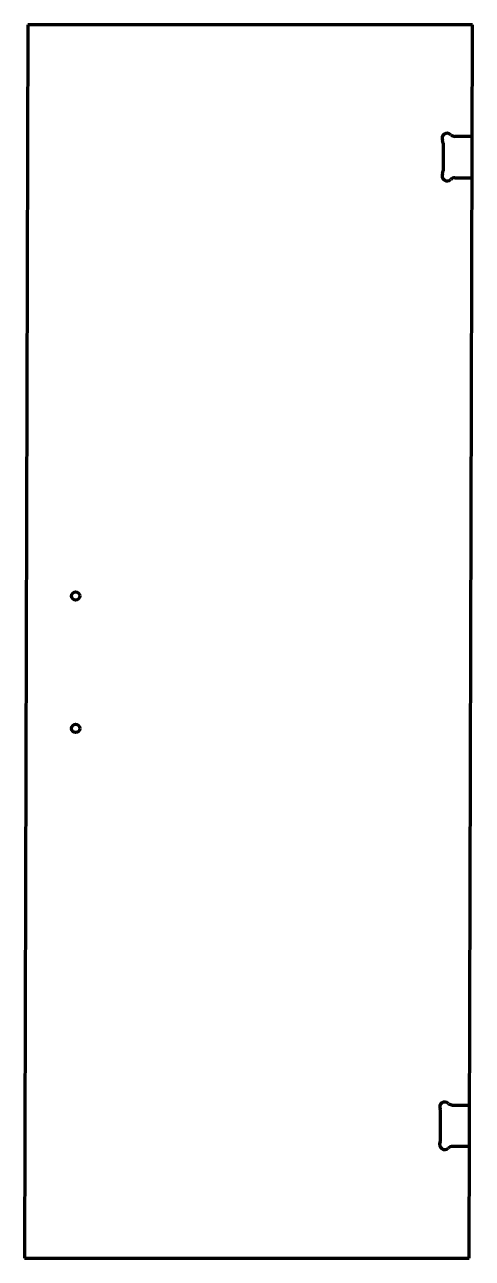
# Model space of a CAD drawing. Header units: inches. Extents: x 0 to 27.1, y 0 to 74.5.
import ezdxf

# ---------------------------------------------------------------- set-up
doc = ezdxf.new("R2010")
doc.units = ezdxf.units.IN
doc.header["$MEASUREMENT"] = 0
doc.layers.add('1', color=7, linetype='Continuous')

msp = doc.modelspace()

# ---------------------------------------------------------------- linework, layer by layer
at = {"color": 7, "lineweight": 90}
for p, q in [((0.188, 74.5), (0, 0)), ((27.062, 74.5), (0.188, 74.5)), ((26.875, 0), (27.062, 74.5)), ((0, 0), (26.875, 0))]:
    msp.add_line(p, q, dxfattribs=at)
at = {"layer": '1', "color": 7, "lineweight": 90}
for p, q in [((25.294, 67.343), (25.29, 65.666)), ((27.046, 67.75), (26.017, 67.753)), ((26.011, 65.253), (27.039, 65.25)), ((25.87, 9.253), (26.898, 9.25)), ((25.143, 7.166), (25.147, 8.843)), ((26.892, 6.75), (25.864, 6.753))]:
    msp.add_line(p, q, dxfattribs=at)
at = {"layer": '1', "color": 1, "lineweight": 90}
for centre in [(3.081, 40), (3.081, 32)]:
    msp.add_circle(centre, 0.25, dxfattribs=at)
at = {"layer": '1', "color": 7, "lineweight": 90}
for centre, radius, start, end in [((25.545, 67.629), 0.312, 46.51404, 204.47578), ((26.018, 68.128), 0.375, 226.51404, 269.8558), ((24.919, 67.344), 0.375, 359.8558, 384.47578), ((24.915, 65.667), 0.375, 335.23582, 359.8558), ((25.54, 65.379), 0.312, 155.23582, 313.19756), ((26.01, 64.878), 0.375, 89.8558, 133.19756), ((25.398, 9.129), 0.312, 46.51404, 204.47578), ((24.772, 8.844), 0.375, 359.8558, 384.47578), ((25.871, 9.628), 0.375, 226.51404, 269.8558), ((25.392, 6.879), 0.312, 155.23582, 313.19756), ((24.768, 7.167), 0.375, 335.23582, 359.8558), ((25.863, 6.378), 0.375, 89.8558, 133.19756)]:
    msp.add_arc(centre, radius, start, end, dxfattribs=at)

doc.saveas('drawing.dxf')
